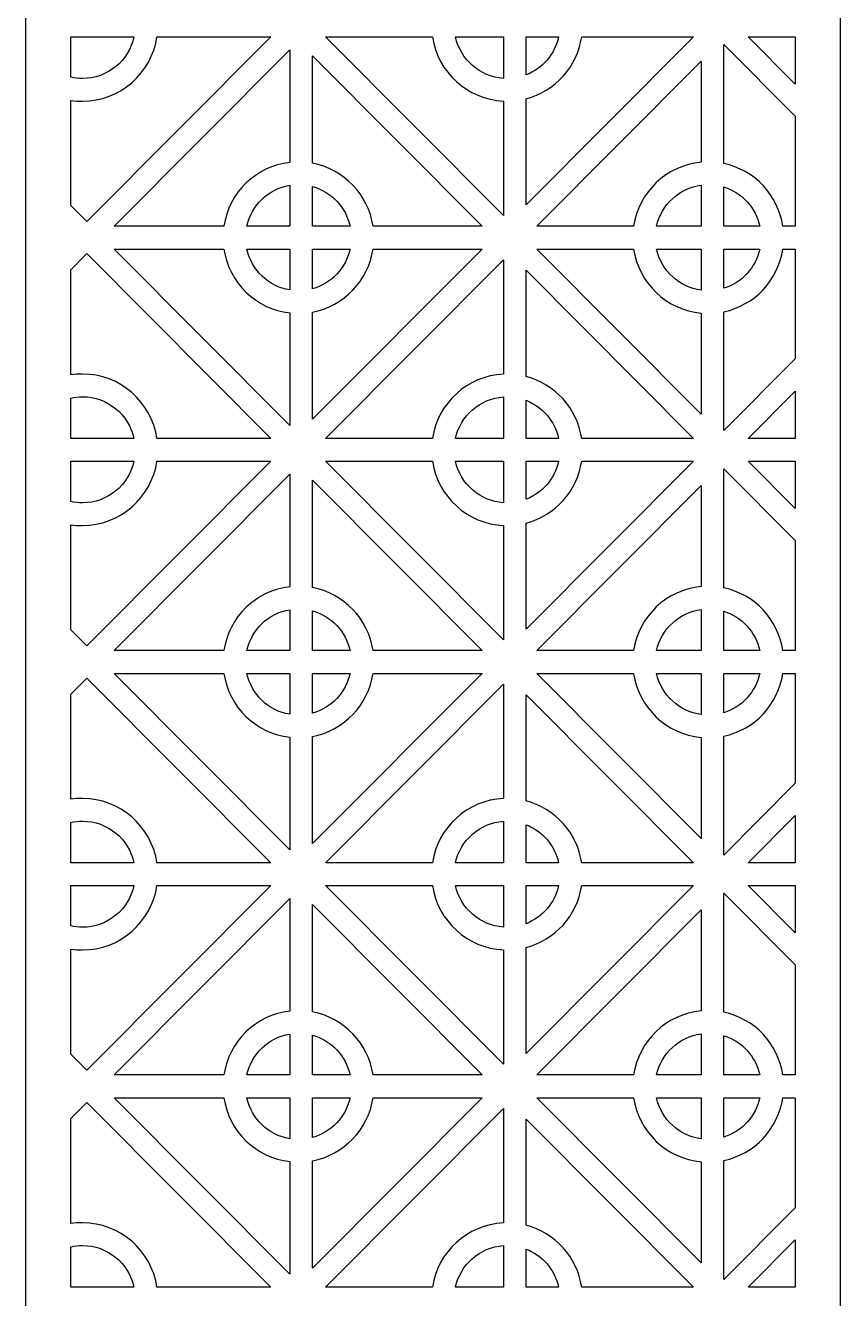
# Model space of a CAD drawing. Header units: centimetres. Extents: x -13.6 to -10.7, y -9 to 9.
# Drawn here: x -13.625 to -10.688, y -4.288 to 0.301 of the extents above; entities that cross this region are included whole.
import ezdxf

# ---------------------------------------------------------------- set-up
doc = ezdxf.new("R2010")
doc.units = ezdxf.units.CM
doc.header["$MEASUREMENT"] = 0
doc.layers.add('layer 1', color=7, linetype='Continuous')

msp = doc.modelspace()

# ---------------------------------------------------------------- linework, layer by layer
at = {"layer": 'layer 1', "color": 250}
for points, knots in [([(-13.62502, -9.00021), (-13.62502, -9.00021), (-13.62502, 9.00077), (-13.62502, 9.00077), (-13.62502, 9.00077), (-13.62502, 9.00077), (-10.6883, 9.00077), (-10.6883, 9.00077), (-10.6883, 9.00077), (-10.6883, 9.00077), (-10.6883, -9.00021), (-10.6883, -9.00021), (-10.6883, -9.00021), (-10.6883, -9.00021), (-13.62502, -9.00021), (-13.62502, -9.00021)], [0, 0, 0, 0, 0.2, 0.2, 0.2, 0.2, 0.4, 0.4, 0.4, 0.4, 0.6, 0.6, 0.6, 0.6, 1, 1, 1, 1]), ([(-13.23407, 0.26024), (-13.23407, 0.26024), (-13.46187, 0.26024), (-13.46187, 0.26024), (-13.46187, 0.26024), (-13.46187, 0.26024), (-13.46187, 0.11464), (-13.46187, 0.11464), (-13.46187, 0.11464), (-13.4484, 0.11161), (-13.4344, 0.11), (-13.42002, 0.11), (-13.42002, 0.11), (-13.32892, 0.11), (-13.25275, 0.17433), (-13.23407, 0.26024)], [0, 0, 0, 0, 0.2, 0.2, 0.2, 0.2, 0.4, 0.4, 0.4, 0.4, 0.6, 0.6, 0.6, 0.6, 1, 1, 1, 1]), ([(-13.46187, -0.34763), (-13.46187, -0.34763), (-13.40425, -0.40551), (-13.40425, -0.40551), (-13.40425, -0.40551), (-13.40425, -0.40551), (-12.74153, 0.26024), (-12.74153, 0.26024), (-12.74153, 0.26024), (-12.74153, 0.26024), (-13.15115, 0.26024), (-13.15115, 0.26024), (-13.15115, 0.26024), (-13.17083, 0.12883), (-13.28373, 0.02805), (-13.42002, 0.02805), (-13.42002, 0.02805), (-13.43425, 0.02805), (-13.44823, 0.02915), (-13.46187, 0.03127), (-13.46187, 0.03127), (-13.46187, 0.03127), (-13.46187, -0.34763), (-13.46187, -0.34763)], [0, 0, 0, 0, 0.1428571, 0.1428571, 0.1428571, 0.1428571, 0.2857143, 0.2857143, 0.2857143, 0.2857143, 0.4285714, 0.4285714, 0.4285714, 0.4285714, 0.5714286, 0.5714286, 0.5714286, 0.5714286, 0.7142857, 0.7142857, 0.7142857, 0.7142857, 1, 1, 1, 1]), ([(-12.1587, 0.26024), (-12.1587, 0.26024), (-12.54397, 0.26024), (-12.54397, 0.26024), (-12.54397, 0.26024), (-12.54397, 0.26024), (-11.90299, -0.38368), (-11.90299, -0.38368), (-11.90299, -0.38368), (-11.90299, -0.38368), (-11.90299, 0.02837), (-11.90299, 0.02837), (-11.90299, 0.02837), (-12.03333, 0.03461), (-12.13966, 0.13308), (-12.1587, 0.26024)], [0, 0, 0, 0, 0.2, 0.2, 0.2, 0.2, 0.4, 0.4, 0.4, 0.4, 0.6, 0.6, 0.6, 0.6, 1, 1, 1, 1]), ([(-11.90299, 0.26024), (-11.90299, 0.26024), (-12.07578, 0.26024), (-12.07578, 0.26024), (-12.07578, 0.26024), (-12.05801, 0.1785), (-11.98819, 0.11631), (-11.90299, 0.11046), (-11.90299, 0.11046), (-11.90299, 0.11046), (-11.90299, 0.26024), (-11.90299, 0.26024)], [0, 0, 0, 0, 0.25, 0.25, 0.25, 0.25, 0.5, 0.5, 0.5, 0.5, 1, 1, 1, 1]), ([(-11.70389, 0.26024), (-11.70389, 0.26024), (-11.82141, 0.26024), (-11.82141, 0.26024), (-11.82141, 0.26024), (-11.82141, 0.26024), (-11.82141, 0.12274), (-11.82141, 0.12274), (-11.82141, 0.12274), (-11.76244, 0.14558), (-11.71762, 0.19708), (-11.70389, 0.26024)], [0, 0, 0, 0, 0.25, 0.25, 0.25, 0.25, 0.5, 0.5, 0.5, 0.5, 1, 1, 1, 1]), ([(-11.21853, 0.26024), (-11.21853, 0.26024), (-11.62096, 0.26024), (-11.62096, 0.26024), (-11.62096, 0.26024), (-11.63723, 0.15161), (-11.7172, 0.06392), (-11.82141, 0.03678), (-11.82141, 0.03678), (-11.82141, 0.03678), (-11.82141, -0.3454), (-11.82141, -0.3454), (-11.82141, -0.3454), (-11.82141, -0.3454), (-11.21853, 0.26024), (-11.21853, 0.26024)], [0, 0, 0, 0, 0.2, 0.2, 0.2, 0.2, 0.4, 0.4, 0.4, 0.4, 0.6, 0.6, 0.6, 0.6, 1, 1, 1, 1]), ([(-10.85145, -0.02596), (-10.85145, -0.02596), (-11.10878, 0.23254), (-11.10878, 0.23254), (-11.10878, 0.23254), (-11.10878, 0.23254), (-11.10878, -0.19643), (-11.10878, -0.19643), (-11.10878, -0.19643), (-10.99865, -0.2197), (-10.91304, -0.30994), (-10.89614, -0.42275), (-10.89614, -0.42275), (-10.89614, -0.42275), (-10.85145, -0.42275), (-10.85145, -0.42275), (-10.85145, -0.42275), (-10.85145, -0.42275), (-10.85145, -0.02596), (-10.85145, -0.02596)], [0, 0, 0, 0, 0.1666667, 0.1666667, 0.1666667, 0.1666667, 0.3333333, 0.3333333, 0.3333333, 0.3333333, 0.5, 0.5, 0.5, 0.5, 0.6666667, 0.6666667, 0.6666667, 0.6666667, 1, 1, 1, 1]), ([(-10.85145, 0.26024), (-10.85145, 0.26024), (-11.02098, 0.26024), (-11.02098, 0.26024), (-11.02098, 0.26024), (-11.02098, 0.26024), (-10.85145, 0.08993), (-10.85145, 0.08993), (-10.85145, 0.08993), (-10.85145, 0.08993), (-10.85145, 0.26024), (-10.85145, 0.26024)], [0, 0, 0, 0, 0.25, 0.25, 0.25, 0.25, 0.5, 0.5, 0.5, 0.5, 1, 1, 1, 1]), ([(-13.30605, -0.42275), (-13.30605, -0.42275), (-12.91038, -0.42275), (-12.91038, -0.42275), (-12.91038, -0.42275), (-12.89221, -0.3015), (-12.79467, -0.20634), (-12.67263, -0.19236), (-12.67263, -0.19236), (-12.67263, -0.19236), (-12.67263, 0.21356), (-12.67263, 0.21356), (-12.67263, 0.21356), (-12.67263, 0.21356), (-13.30605, -0.42275), (-13.30605, -0.42275)], [0, 0, 0, 0, 0.2, 0.2, 0.2, 0.2, 0.4, 0.4, 0.4, 0.4, 0.6, 0.6, 0.6, 0.6, 1, 1, 1, 1]), ([(-12.37263, -0.42275), (-12.37263, -0.42275), (-11.97946, -0.42275), (-11.97946, -0.42275), (-11.97946, -0.42275), (-11.97946, -0.42275), (-12.59105, 0.19163), (-12.59105, 0.19163), (-12.59105, 0.19163), (-12.59105, 0.19163), (-12.59105, -0.19528), (-12.59105, -0.19528), (-12.59105, -0.19528), (-12.47815, -0.21658), (-12.38983, -0.30797), (-12.37263, -0.42275)], [0, 0, 0, 0, 0.2, 0.2, 0.2, 0.2, 0.4, 0.4, 0.4, 0.4, 0.6, 0.6, 0.6, 0.6, 1, 1, 1, 1]), ([(-11.78305, -0.42275), (-11.78305, -0.42275), (-11.43388, -0.42275), (-11.43388, -0.42275), (-11.43388, -0.42275), (-11.41543, -0.29959), (-11.31509, -0.20335), (-11.19036, -0.19176), (-11.19036, -0.19176), (-11.19036, -0.19176), (-11.19036, 0.17265), (-11.19036, 0.17265), (-11.19036, 0.17265), (-11.19036, 0.17265), (-11.78305, -0.42275), (-11.78305, -0.42275)], [0, 0, 0, 0, 0.2, 0.2, 0.2, 0.2, 0.4, 0.4, 0.4, 0.4, 0.6, 0.6, 0.6, 0.6, 1, 1, 1, 1]), ([(-12.82745, -0.42275), (-12.82745, -0.42275), (-12.67263, -0.42275), (-12.67263, -0.42275), (-12.67263, -0.42275), (-12.67263, -0.42275), (-12.67263, -0.27508), (-12.67263, -0.27508), (-12.67263, -0.27508), (-12.74955, -0.28779), (-12.81094, -0.34685), (-12.82745, -0.42275)], [0, 0, 0, 0, 0.25, 0.25, 0.25, 0.25, 0.5, 0.5, 0.5, 0.5, 1, 1, 1, 1]), ([(-11.35095, -0.42275), (-11.35095, -0.42275), (-11.19036, -0.42275), (-11.19036, -0.42275), (-11.19036, -0.42275), (-11.19036, -0.42275), (-11.19036, -0.27421), (-11.19036, -0.27421), (-11.19036, -0.27421), (-11.26997, -0.28486), (-11.33404, -0.34496), (-11.35095, -0.42275)], [0, 0, 0, 0, 0.25, 0.25, 0.25, 0.25, 0.5, 0.5, 0.5, 0.5, 1, 1, 1, 1]), ([(-12.59105, -0.42275), (-12.59105, -0.42275), (-12.45556, -0.42275), (-12.45556, -0.42275), (-12.45556, -0.42275), (-12.47066, -0.35332), (-12.52331, -0.29799), (-12.59105, -0.27932), (-12.59105, -0.27932), (-12.59105, -0.27932), (-12.59105, -0.42275), (-12.59105, -0.42275)], [0, 0, 0, 0, 0.25, 0.25, 0.25, 0.25, 0.5, 0.5, 0.5, 0.5, 1, 1, 1, 1]), ([(-11.10878, -0.281), (-11.10878, -0.281), (-11.10878, -0.42275), (-11.10878, -0.42275), (-11.10878, -0.42275), (-11.10878, -0.42275), (-10.97906, -0.42275), (-10.97906, -0.42275), (-10.97906, -0.42275), (-10.99373, -0.35531), (-11.04383, -0.30116), (-11.10878, -0.281)], [0, 0, 0, 0, 0.25, 0.25, 0.25, 0.25, 0.5, 0.5, 0.5, 0.5, 1, 1, 1, 1]), ([(-12.91038, -0.5047), (-12.91038, -0.5047), (-13.30551, -0.5047), (-13.30551, -0.5047), (-13.30551, -0.5047), (-13.30551, -0.5047), (-12.67263, -1.14048), (-12.67263, -1.14048), (-12.67263, -1.14048), (-12.67263, -1.14048), (-12.67263, -0.7351), (-12.67263, -0.7351), (-12.67263, -0.7351), (-12.79467, -0.72112), (-12.89221, -0.62596), (-12.91038, -0.5047)], [0, 0, 0, 0, 0.2, 0.2, 0.2, 0.2, 0.4, 0.4, 0.4, 0.4, 0.6, 0.6, 0.6, 0.6, 1, 1, 1, 1]), ([(-12.67263, -0.5047), (-12.67263, -0.5047), (-12.82745, -0.5047), (-12.82745, -0.5047), (-12.82745, -0.5047), (-12.81094, -0.58061), (-12.74955, -0.63966), (-12.67263, -0.65238), (-12.67263, -0.65238), (-12.67263, -0.65238), (-12.67263, -0.5047), (-12.67263, -0.5047)], [0, 0, 0, 0, 0.25, 0.25, 0.25, 0.25, 0.5, 0.5, 0.5, 0.5, 1, 1, 1, 1]), ([(-12.45556, -0.5047), (-12.45556, -0.5047), (-12.59105, -0.5047), (-12.59105, -0.5047), (-12.59105, -0.5047), (-12.59105, -0.5047), (-12.59105, -0.64814), (-12.59105, -0.64814), (-12.59105, -0.64814), (-12.52331, -0.62946), (-12.47066, -0.57413), (-12.45556, -0.5047)], [0, 0, 0, 0, 0.25, 0.25, 0.25, 0.25, 0.5, 0.5, 0.5, 0.5, 1, 1, 1, 1]), ([(-11.97999, -0.5047), (-11.97999, -0.5047), (-12.37263, -0.5047), (-12.37263, -0.5047), (-12.37263, -0.5047), (-12.38983, -0.61948), (-12.47815, -0.71088), (-12.59105, -0.73217), (-12.59105, -0.73217), (-12.59105, -0.73217), (-12.59105, -1.11855), (-12.59105, -1.11855), (-12.59105, -1.11855), (-12.59105, -1.11855), (-11.97999, -0.5047), (-11.97999, -0.5047)], [0, 0, 0, 0, 0.2, 0.2, 0.2, 0.2, 0.4, 0.4, 0.4, 0.4, 0.6, 0.6, 0.6, 0.6, 1, 1, 1, 1]), ([(-11.43388, -0.5047), (-11.43388, -0.5047), (-11.78252, -0.5047), (-11.78252, -0.5047), (-11.78252, -0.5047), (-11.78252, -0.5047), (-11.19036, -1.09957), (-11.19036, -1.09957), (-11.19036, -1.09957), (-11.19036, -1.09957), (-11.19036, -0.7357), (-11.19036, -0.7357), (-11.19036, -0.7357), (-11.31509, -0.7241), (-11.41543, -0.62787), (-11.43388, -0.5047)], [0, 0, 0, 0, 0.2, 0.2, 0.2, 0.2, 0.4, 0.4, 0.4, 0.4, 0.6, 0.6, 0.6, 0.6, 1, 1, 1, 1]), ([(-11.19036, -0.5047), (-11.19036, -0.5047), (-11.35095, -0.5047), (-11.35095, -0.5047), (-11.35095, -0.5047), (-11.33404, -0.5825), (-11.26997, -0.6426), (-11.19036, -0.65325), (-11.19036, -0.65325), (-11.19036, -0.65325), (-11.19036, -0.5047), (-11.19036, -0.5047)], [0, 0, 0, 0, 0.25, 0.25, 0.25, 0.25, 0.5, 0.5, 0.5, 0.5, 1, 1, 1, 1]), ([(-10.97906, -0.5047), (-10.97906, -0.5047), (-11.10878, -0.5047), (-11.10878, -0.5047), (-11.10878, -0.5047), (-11.10878, -0.5047), (-11.10878, -0.64645), (-11.10878, -0.64645), (-11.10878, -0.64645), (-11.04383, -0.6263), (-10.99373, -0.57215), (-10.97906, -0.5047)], [0, 0, 0, 0, 0.25, 0.25, 0.25, 0.25, 0.5, 0.5, 0.5, 0.5, 1, 1, 1, 1]), ([(-10.85145, -0.5047), (-10.85145, -0.5047), (-10.89614, -0.5047), (-10.89614, -0.5047), (-10.89614, -0.5047), (-10.91304, -0.61752), (-10.99865, -0.70775), (-11.10878, -0.73103), (-11.10878, -0.73103), (-11.10878, -0.73103), (-11.10878, -1.15946), (-11.10878, -1.15946), (-11.10878, -1.15946), (-11.10878, -1.15946), (-10.85145, -0.90096), (-10.85145, -0.90096), (-10.85145, -0.90096), (-10.85145, -0.90096), (-10.85145, -0.5047), (-10.85145, -0.5047)], [0, 0, 0, 0, 0.1666667, 0.1666667, 0.1666667, 0.1666667, 0.3333333, 0.3333333, 0.3333333, 0.3333333, 0.5, 0.5, 0.5, 0.5, 0.6666667, 0.6666667, 0.6666667, 0.6666667, 1, 1, 1, 1]), ([(-13.15115, -1.18769), (-13.15115, -1.18769), (-12.74099, -1.18769), (-12.74099, -1.18769), (-12.74099, -1.18769), (-12.74099, -1.18769), (-13.40425, -0.5214), (-13.40425, -0.5214), (-13.40425, -0.5214), (-13.40425, -0.5214), (-13.46187, -0.57929), (-13.46187, -0.57929), (-13.46187, -0.57929), (-13.46187, -0.57929), (-13.46187, -0.95873), (-13.46187, -0.95873), (-13.46187, -0.95873), (-13.44823, -0.95661), (-13.43425, -0.9555), (-13.42002, -0.9555), (-13.42002, -0.9555), (-13.28373, -0.9555), (-13.17084, -1.05629), (-13.15115, -1.18769)], [0, 0, 0, 0, 0.1428571, 0.1428571, 0.1428571, 0.1428571, 0.2857143, 0.2857143, 0.2857143, 0.2857143, 0.4285714, 0.4285714, 0.4285714, 0.4285714, 0.5714286, 0.5714286, 0.5714286, 0.5714286, 0.7142857, 0.7142857, 0.7142857, 0.7142857, 1, 1, 1, 1]), ([(-12.54451, -1.18769), (-12.54451, -1.18769), (-12.1587, -1.18769), (-12.1587, -1.18769), (-12.1587, -1.18769), (-12.13965, -1.06054), (-12.03333, -0.96207), (-11.90299, -0.95583), (-11.90299, -0.95583), (-11.90299, -0.95583), (-11.90299, -0.54324), (-11.90299, -0.54324), (-11.90299, -0.54324), (-11.90299, -0.54324), (-12.54451, -1.18769), (-12.54451, -1.18769)], [0, 0, 0, 0, 0.2, 0.2, 0.2, 0.2, 0.4, 0.4, 0.4, 0.4, 0.6, 0.6, 0.6, 0.6, 1, 1, 1, 1]), ([(-11.62096, -1.18769), (-11.62096, -1.18769), (-11.218, -1.18769), (-11.218, -1.18769), (-11.218, -1.18769), (-11.218, -1.18769), (-11.82141, -0.58152), (-11.82141, -0.58152), (-11.82141, -0.58152), (-11.82141, -0.58152), (-11.82141, -0.96424), (-11.82141, -0.96424), (-11.82141, -0.96424), (-11.7172, -0.99138), (-11.63724, -1.07907), (-11.62096, -1.18769)], [0, 0, 0, 0, 0.2, 0.2, 0.2, 0.2, 0.4, 0.4, 0.4, 0.4, 0.6, 0.6, 0.6, 0.6, 1, 1, 1, 1]), ([(-13.46187, -1.18769), (-13.46187, -1.18769), (-13.23407, -1.18769), (-13.23407, -1.18769), (-13.23407, -1.18769), (-13.25275, -1.10179), (-13.32892, -1.03745), (-13.42002, -1.03745), (-13.42002, -1.03745), (-13.4344, -1.03745), (-13.4484, -1.03907), (-13.46187, -1.0421), (-13.46187, -1.0421), (-13.46187, -1.0421), (-13.46187, -1.18769), (-13.46187, -1.18769)], [0, 0, 0, 0, 0.2, 0.2, 0.2, 0.2, 0.4, 0.4, 0.4, 0.4, 0.6, 0.6, 0.6, 0.6, 1, 1, 1, 1]), ([(-12.07578, -1.18769), (-12.07578, -1.18769), (-11.90299, -1.18769), (-11.90299, -1.18769), (-11.90299, -1.18769), (-11.90299, -1.18769), (-11.90299, -1.03792), (-11.90299, -1.03792), (-11.90299, -1.03792), (-11.98819, -1.04376), (-12.05801, -1.10596), (-12.07578, -1.18769)], [0, 0, 0, 0, 0.25, 0.25, 0.25, 0.25, 0.5, 0.5, 0.5, 0.5, 1, 1, 1, 1]), ([(-11.82141, -1.18769), (-11.82141, -1.18769), (-11.70389, -1.18769), (-11.70389, -1.18769), (-11.70389, -1.18769), (-11.71762, -1.12453), (-11.76244, -1.07304), (-11.82141, -1.0502), (-11.82141, -1.0502), (-11.82141, -1.0502), (-11.82141, -1.18769), (-11.82141, -1.18769)], [0, 0, 0, 0, 0.25, 0.25, 0.25, 0.25, 0.5, 0.5, 0.5, 0.5, 1, 1, 1, 1]), ([(-10.85145, -1.01685), (-10.85145, -1.01685), (-11.02152, -1.18769), (-11.02152, -1.18769), (-11.02152, -1.18769), (-11.02152, -1.18769), (-10.85145, -1.18769), (-10.85145, -1.18769), (-10.85145, -1.18769), (-10.85145, -1.18769), (-10.85145, -1.01685), (-10.85145, -1.01685)], [0, 0, 0, 0, 0.25, 0.25, 0.25, 0.25, 0.5, 0.5, 0.5, 0.5, 1, 1, 1, 1]), ([(-13.23407, -1.26964), (-13.23407, -1.26964), (-13.46187, -1.26964), (-13.46187, -1.26964), (-13.46187, -1.26964), (-13.46187, -1.26964), (-13.46187, -1.41523), (-13.46187, -1.41523), (-13.46187, -1.41523), (-13.4484, -1.41827), (-13.4344, -1.41988), (-13.42002, -1.41988), (-13.42002, -1.41988), (-13.32892, -1.41988), (-13.25275, -1.35554), (-13.23407, -1.26964)], [0, 0, 0, 0, 0.2, 0.2, 0.2, 0.2, 0.4, 0.4, 0.4, 0.4, 0.6, 0.6, 0.6, 0.6, 1, 1, 1, 1]), ([(-13.46187, -1.87758), (-13.46187, -1.87758), (-13.40425, -1.93546), (-13.40425, -1.93546), (-13.40425, -1.93546), (-13.40425, -1.93546), (-12.74145, -1.26964), (-12.74145, -1.26964), (-12.74145, -1.26964), (-12.74145, -1.26964), (-13.15115, -1.26964), (-13.15115, -1.26964), (-13.15115, -1.26964), (-13.17083, -1.40105), (-13.28373, -1.50183), (-13.42002, -1.50183), (-13.42002, -1.50183), (-13.43425, -1.50183), (-13.44823, -1.50072), (-13.46187, -1.49861), (-13.46187, -1.49861), (-13.46187, -1.49861), (-13.46187, -1.87758), (-13.46187, -1.87758)], [0, 0, 0, 0, 0.1428571, 0.1428571, 0.1428571, 0.1428571, 0.2857143, 0.2857143, 0.2857143, 0.2857143, 0.4285714, 0.4285714, 0.4285714, 0.4285714, 0.5714286, 0.5714286, 0.5714286, 0.5714286, 0.7142857, 0.7142857, 0.7142857, 0.7142857, 1, 1, 1, 1]), ([(-12.1587, -1.26964), (-12.1587, -1.26964), (-12.54405, -1.26964), (-12.54405, -1.26964), (-12.54405, -1.26964), (-12.54405, -1.26964), (-11.90299, -1.91363), (-11.90299, -1.91363), (-11.90299, -1.91363), (-11.90299, -1.91363), (-11.90299, -1.5015), (-11.90299, -1.5015), (-11.90299, -1.5015), (-12.03333, -1.49526), (-12.13966, -1.39679), (-12.1587, -1.26964)], [0, 0, 0, 0, 0.2, 0.2, 0.2, 0.2, 0.4, 0.4, 0.4, 0.4, 0.6, 0.6, 0.6, 0.6, 1, 1, 1, 1]), ([(-11.90299, -1.26964), (-11.90299, -1.26964), (-12.07578, -1.26964), (-12.07578, -1.26964), (-12.07578, -1.26964), (-12.05801, -1.35137), (-11.98819, -1.41357), (-11.90299, -1.41941), (-11.90299, -1.41941), (-11.90299, -1.41941), (-11.90299, -1.26964), (-11.90299, -1.26964)], [0, 0, 0, 0, 0.25, 0.25, 0.25, 0.25, 0.5, 0.5, 0.5, 0.5, 1, 1, 1, 1]), ([(-11.70389, -1.26964), (-11.70389, -1.26964), (-11.82141, -1.26964), (-11.82141, -1.26964), (-11.82141, -1.26964), (-11.82141, -1.26964), (-11.82141, -1.40713), (-11.82141, -1.40713), (-11.82141, -1.40713), (-11.76244, -1.38429), (-11.71762, -1.3328), (-11.70389, -1.26964)], [0, 0, 0, 0, 0.25, 0.25, 0.25, 0.25, 0.5, 0.5, 0.5, 0.5, 1, 1, 1, 1]), ([(-11.21846, -1.26964), (-11.21846, -1.26964), (-11.62096, -1.26964), (-11.62096, -1.26964), (-11.62096, -1.26964), (-11.63723, -1.37826), (-11.7172, -1.46595), (-11.82141, -1.4931), (-11.82141, -1.4931), (-11.82141, -1.4931), (-11.82141, -1.87534), (-11.82141, -1.87534), (-11.82141, -1.87534), (-11.82141, -1.87534), (-11.21846, -1.26964), (-11.21846, -1.26964)], [0, 0, 0, 0, 0.2, 0.2, 0.2, 0.2, 0.4, 0.4, 0.4, 0.4, 0.6, 0.6, 0.6, 0.6, 1, 1, 1, 1]), ([(-10.85145, -1.26964), (-10.85145, -1.26964), (-11.02106, -1.26964), (-11.02106, -1.26964), (-11.02106, -1.26964), (-11.02106, -1.26964), (-10.85145, -1.44002), (-10.85145, -1.44002), (-10.85145, -1.44002), (-10.85145, -1.44002), (-10.85145, -1.26964), (-10.85145, -1.26964)], [0, 0, 0, 0, 0.25, 0.25, 0.25, 0.25, 0.5, 0.5, 0.5, 0.5, 1, 1, 1, 1]), ([(-13.30597, -1.95263), (-13.30597, -1.95263), (-12.91038, -1.95263), (-12.91038, -1.95263), (-12.91038, -1.95263), (-12.89221, -1.83137), (-12.79467, -1.73621), (-12.67263, -1.72223), (-12.67263, -1.72223), (-12.67263, -1.72223), (-12.67263, -1.31639), (-12.67263, -1.31639), (-12.67263, -1.31639), (-12.67263, -1.31639), (-13.30597, -1.95263), (-13.30597, -1.95263)], [0, 0, 0, 0, 0.2, 0.2, 0.2, 0.2, 0.4, 0.4, 0.4, 0.4, 0.6, 0.6, 0.6, 0.6, 1, 1, 1, 1]), ([(-10.85145, -1.55591), (-10.85145, -1.55591), (-11.10878, -1.29741), (-11.10878, -1.29741), (-11.10878, -1.29741), (-11.10878, -1.29741), (-11.10878, -1.72631), (-11.10878, -1.72631), (-11.10878, -1.72631), (-10.99865, -1.74958), (-10.91304, -1.83981), (-10.89614, -1.95263), (-10.89614, -1.95263), (-10.89614, -1.95263), (-10.85145, -1.95263), (-10.85145, -1.95263), (-10.85145, -1.95263), (-10.85145, -1.95263), (-10.85145, -1.55591), (-10.85145, -1.55591)], [0, 0, 0, 0, 0.1666667, 0.1666667, 0.1666667, 0.1666667, 0.3333333, 0.3333333, 0.3333333, 0.3333333, 0.5, 0.5, 0.5, 0.5, 0.6666667, 0.6666667, 0.6666667, 0.6666667, 1, 1, 1, 1]), ([(-12.37263, -1.95263), (-12.37263, -1.95263), (-11.97953, -1.95263), (-11.97953, -1.95263), (-11.97953, -1.95263), (-11.97953, -1.95263), (-12.59105, -1.33832), (-12.59105, -1.33832), (-12.59105, -1.33832), (-12.59105, -1.33832), (-12.59105, -1.72516), (-12.59105, -1.72516), (-12.59105, -1.72516), (-12.47815, -1.74645), (-12.38983, -1.83785), (-12.37263, -1.95263)], [0, 0, 0, 0, 0.2, 0.2, 0.2, 0.2, 0.4, 0.4, 0.4, 0.4, 0.6, 0.6, 0.6, 0.6, 1, 1, 1, 1]), ([(-11.78298, -1.95263), (-11.78298, -1.95263), (-11.43388, -1.95263), (-11.43388, -1.95263), (-11.43388, -1.95263), (-11.41543, -1.82947), (-11.31509, -1.73323), (-11.19036, -1.72163), (-11.19036, -1.72163), (-11.19036, -1.72163), (-11.19036, -1.3573), (-11.19036, -1.3573), (-11.19036, -1.3573), (-11.19036, -1.3573), (-11.78298, -1.95263), (-11.78298, -1.95263)], [0, 0, 0, 0, 0.2, 0.2, 0.2, 0.2, 0.4, 0.4, 0.4, 0.4, 0.6, 0.6, 0.6, 0.6, 1, 1, 1, 1]), ([(-12.82745, -1.95263), (-12.82745, -1.95263), (-12.67263, -1.95263), (-12.67263, -1.95263), (-12.67263, -1.95263), (-12.67263, -1.95263), (-12.67263, -1.80495), (-12.67263, -1.80495), (-12.67263, -1.80495), (-12.74955, -1.81767), (-12.81094, -1.87672), (-12.82745, -1.95263)], [0, 0, 0, 0, 0.25, 0.25, 0.25, 0.25, 0.5, 0.5, 0.5, 0.5, 1, 1, 1, 1]), ([(-12.59105, -1.95263), (-12.59105, -1.95263), (-12.45556, -1.95263), (-12.45556, -1.95263), (-12.45556, -1.95263), (-12.47066, -1.8832), (-12.52331, -1.82787), (-12.59105, -1.8092), (-12.59105, -1.8092), (-12.59105, -1.8092), (-12.59105, -1.95263), (-12.59105, -1.95263)], [0, 0, 0, 0, 0.25, 0.25, 0.25, 0.25, 0.5, 0.5, 0.5, 0.5, 1, 1, 1, 1]), ([(-11.35095, -1.95263), (-11.35095, -1.95263), (-11.19036, -1.95263), (-11.19036, -1.95263), (-11.19036, -1.95263), (-11.19036, -1.95263), (-11.19036, -1.80408), (-11.19036, -1.80408), (-11.19036, -1.80408), (-11.26997, -1.81473), (-11.33404, -1.87483), (-11.35095, -1.95263)], [0, 0, 0, 0, 0.25, 0.25, 0.25, 0.25, 0.5, 0.5, 0.5, 0.5, 1, 1, 1, 1]), ([(-11.10878, -1.81088), (-11.10878, -1.81088), (-11.10878, -1.95263), (-11.10878, -1.95263), (-11.10878, -1.95263), (-11.10878, -1.95263), (-10.97906, -1.95263), (-10.97906, -1.95263), (-10.97906, -1.95263), (-10.99373, -1.88518), (-11.04383, -1.83103), (-11.10878, -1.81088)], [0, 0, 0, 0, 0.25, 0.25, 0.25, 0.25, 0.5, 0.5, 0.5, 0.5, 1, 1, 1, 1]), ([(-13.15115, -2.71756), (-13.15115, -2.71756), (-12.74107, -2.71756), (-12.74107, -2.71756), (-12.74107, -2.71756), (-12.74107, -2.71756), (-13.40425, -2.05135), (-13.40425, -2.05135), (-13.40425, -2.05135), (-13.40425, -2.05135), (-13.46187, -2.10924), (-13.46187, -2.10924), (-13.46187, -2.10924), (-13.46187, -2.10924), (-13.46187, -2.4886), (-13.46187, -2.4886), (-13.46187, -2.4886), (-13.44823, -2.48648), (-13.43425, -2.48538), (-13.42002, -2.48538), (-13.42002, -2.48538), (-13.28373, -2.48538), (-13.17084, -2.58616), (-13.15115, -2.71756)], [0, 0, 0, 0, 0.1428571, 0.1428571, 0.1428571, 0.1428571, 0.2857143, 0.2857143, 0.2857143, 0.2857143, 0.4285714, 0.4285714, 0.4285714, 0.4285714, 0.5714286, 0.5714286, 0.5714286, 0.5714286, 0.7142857, 0.7142857, 0.7142857, 0.7142857, 1, 1, 1, 1]), ([(-12.91038, -2.03458), (-12.91038, -2.03458), (-13.30558, -2.03458), (-13.30558, -2.03458), (-13.30558, -2.03458), (-13.30558, -2.03458), (-12.67263, -2.67042), (-12.67263, -2.67042), (-12.67263, -2.67042), (-12.67263, -2.67042), (-12.67263, -2.26497), (-12.67263, -2.26497), (-12.67263, -2.26497), (-12.79467, -2.25099), (-12.89221, -2.15583), (-12.91038, -2.03458)], [0, 0, 0, 0, 0.2, 0.2, 0.2, 0.2, 0.4, 0.4, 0.4, 0.4, 0.6, 0.6, 0.6, 0.6, 1, 1, 1, 1]), ([(-12.67263, -2.03458), (-12.67263, -2.03458), (-12.82745, -2.03458), (-12.82745, -2.03458), (-12.82745, -2.03458), (-12.81094, -2.11048), (-12.74955, -2.16954), (-12.67263, -2.18226), (-12.67263, -2.18226), (-12.67263, -2.18226), (-12.67263, -2.03458), (-12.67263, -2.03458)], [0, 0, 0, 0, 0.25, 0.25, 0.25, 0.25, 0.5, 0.5, 0.5, 0.5, 1, 1, 1, 1]), ([(-12.45556, -2.03458), (-12.45556, -2.03458), (-12.59105, -2.03458), (-12.59105, -2.03458), (-12.59105, -2.03458), (-12.59105, -2.03458), (-12.59105, -2.17801), (-12.59105, -2.17801), (-12.59105, -2.17801), (-12.52331, -2.15934), (-12.47066, -2.10401), (-12.45556, -2.03458)], [0, 0, 0, 0, 0.25, 0.25, 0.25, 0.25, 0.5, 0.5, 0.5, 0.5, 1, 1, 1, 1]), ([(-11.97992, -2.03458), (-11.97992, -2.03458), (-12.37263, -2.03458), (-12.37263, -2.03458), (-12.37263, -2.03458), (-12.38983, -2.14936), (-12.47815, -2.24076), (-12.59105, -2.26205), (-12.59105, -2.26205), (-12.59105, -2.26205), (-12.59105, -2.6485), (-12.59105, -2.6485), (-12.59105, -2.6485), (-12.59105, -2.6485), (-11.97992, -2.03458), (-11.97992, -2.03458)], [0, 0, 0, 0, 0.2, 0.2, 0.2, 0.2, 0.4, 0.4, 0.4, 0.4, 0.6, 0.6, 0.6, 0.6, 1, 1, 1, 1]), ([(-11.43388, -2.03458), (-11.43388, -2.03458), (-11.78259, -2.03458), (-11.78259, -2.03458), (-11.78259, -2.03458), (-11.78259, -2.03458), (-11.19036, -2.62952), (-11.19036, -2.62952), (-11.19036, -2.62952), (-11.19036, -2.62952), (-11.19036, -2.26557), (-11.19036, -2.26557), (-11.19036, -2.26557), (-11.31509, -2.25398), (-11.41543, -2.15774), (-11.43388, -2.03458)], [0, 0, 0, 0, 0.2, 0.2, 0.2, 0.2, 0.4, 0.4, 0.4, 0.4, 0.6, 0.6, 0.6, 0.6, 1, 1, 1, 1]), ([(-11.19036, -2.03458), (-11.19036, -2.03458), (-11.35095, -2.03458), (-11.35095, -2.03458), (-11.35095, -2.03458), (-11.33404, -2.11237), (-11.26997, -2.17247), (-11.19036, -2.18312), (-11.19036, -2.18312), (-11.19036, -2.18312), (-11.19036, -2.03458), (-11.19036, -2.03458)], [0, 0, 0, 0, 0.25, 0.25, 0.25, 0.25, 0.5, 0.5, 0.5, 0.5, 1, 1, 1, 1]), ([(-10.97906, -2.03458), (-10.97906, -2.03458), (-11.10878, -2.03458), (-11.10878, -2.03458), (-11.10878, -2.03458), (-11.10878, -2.03458), (-11.10878, -2.17633), (-11.10878, -2.17633), (-11.10878, -2.17633), (-11.04383, -2.15617), (-10.99373, -2.10202), (-10.97906, -2.03458)], [0, 0, 0, 0, 0.25, 0.25, 0.25, 0.25, 0.5, 0.5, 0.5, 0.5, 1, 1, 1, 1]), ([(-10.85145, -2.03458), (-10.85145, -2.03458), (-10.89614, -2.03458), (-10.89614, -2.03458), (-10.89614, -2.03458), (-10.91304, -2.1474), (-10.99865, -2.23763), (-11.10878, -2.2609), (-11.10878, -2.2609), (-11.10878, -2.2609), (-11.10878, -2.68941), (-11.10878, -2.68941), (-11.10878, -2.68941), (-11.10878, -2.68941), (-10.85145, -2.43091), (-10.85145, -2.43091), (-10.85145, -2.43091), (-10.85145, -2.43091), (-10.85145, -2.03458), (-10.85145, -2.03458)], [0, 0, 0, 0, 0.1666667, 0.1666667, 0.1666667, 0.1666667, 0.3333333, 0.3333333, 0.3333333, 0.3333333, 0.5, 0.5, 0.5, 0.5, 0.6666667, 0.6666667, 0.6666667, 0.6666667, 1, 1, 1, 1]), ([(-12.54444, -2.71756), (-12.54444, -2.71756), (-12.1587, -2.71756), (-12.1587, -2.71756), (-12.1587, -2.71756), (-12.13965, -2.59041), (-12.03333, -2.49194), (-11.90299, -2.4857), (-11.90299, -2.4857), (-11.90299, -2.4857), (-11.90299, -2.07319), (-11.90299, -2.07319), (-11.90299, -2.07319), (-11.90299, -2.07319), (-12.54444, -2.71756), (-12.54444, -2.71756)], [0, 0, 0, 0, 0.2, 0.2, 0.2, 0.2, 0.4, 0.4, 0.4, 0.4, 0.6, 0.6, 0.6, 0.6, 1, 1, 1, 1]), ([(-11.62096, -2.71756), (-11.62096, -2.71756), (-11.21807, -2.71756), (-11.21807, -2.71756), (-11.21807, -2.71756), (-11.21807, -2.71756), (-11.82141, -2.11147), (-11.82141, -2.11147), (-11.82141, -2.11147), (-11.82141, -2.11147), (-11.82141, -2.49411), (-11.82141, -2.49411), (-11.82141, -2.49411), (-11.7172, -2.52126), (-11.63724, -2.60895), (-11.62096, -2.71756)], [0, 0, 0, 0, 0.2, 0.2, 0.2, 0.2, 0.4, 0.4, 0.4, 0.4, 0.6, 0.6, 0.6, 0.6, 1, 1, 1, 1]), ([(-13.46187, -2.71756), (-13.46187, -2.71756), (-13.23407, -2.71756), (-13.23407, -2.71756), (-13.23407, -2.71756), (-13.25275, -2.63166), (-13.32892, -2.56733), (-13.42002, -2.56733), (-13.42002, -2.56733), (-13.4344, -2.56733), (-13.4484, -2.56894), (-13.46187, -2.57198), (-13.46187, -2.57198), (-13.46187, -2.57198), (-13.46187, -2.71756), (-13.46187, -2.71756)], [0, 0, 0, 0, 0.2, 0.2, 0.2, 0.2, 0.4, 0.4, 0.4, 0.4, 0.6, 0.6, 0.6, 0.6, 1, 1, 1, 1]), ([(-12.07578, -2.71756), (-12.07578, -2.71756), (-11.90299, -2.71756), (-11.90299, -2.71756), (-11.90299, -2.71756), (-11.90299, -2.71756), (-11.90299, -2.56779), (-11.90299, -2.56779), (-11.90299, -2.56779), (-11.98819, -2.57364), (-12.05801, -2.63583), (-12.07578, -2.71756)], [0, 0, 0, 0, 0.25, 0.25, 0.25, 0.25, 0.5, 0.5, 0.5, 0.5, 1, 1, 1, 1]), ([(-10.85145, -2.5468), (-10.85145, -2.5468), (-11.02144, -2.71756), (-11.02144, -2.71756), (-11.02144, -2.71756), (-11.02144, -2.71756), (-10.85145, -2.71756), (-10.85145, -2.71756), (-10.85145, -2.71756), (-10.85145, -2.71756), (-10.85145, -2.5468), (-10.85145, -2.5468)], [0, 0, 0, 0, 0.25, 0.25, 0.25, 0.25, 0.5, 0.5, 0.5, 0.5, 1, 1, 1, 1]), ([(-11.82141, -2.71756), (-11.82141, -2.71756), (-11.70389, -2.71756), (-11.70389, -2.71756), (-11.70389, -2.71756), (-11.71762, -2.65441), (-11.76244, -2.60291), (-11.82141, -2.58007), (-11.82141, -2.58007), (-11.82141, -2.58007), (-11.82141, -2.71756), (-11.82141, -2.71756)], [0, 0, 0, 0, 0.25, 0.25, 0.25, 0.25, 0.5, 0.5, 0.5, 0.5, 1, 1, 1, 1]), ([(-13.23407, -2.79951), (-13.23407, -2.79951), (-13.46187, -2.79951), (-13.46187, -2.79951), (-13.46187, -2.79951), (-13.46187, -2.79951), (-13.46187, -2.9451), (-13.46187, -2.9451), (-13.46187, -2.9451), (-13.4484, -2.94814), (-13.4344, -2.94975), (-13.42002, -2.94975), (-13.42002, -2.94975), (-13.32892, -2.94975), (-13.25275, -2.88541), (-13.23407, -2.79951)], [0, 0, 0, 0, 0.2, 0.2, 0.2, 0.2, 0.4, 0.4, 0.4, 0.4, 0.6, 0.6, 0.6, 0.6, 1, 1, 1, 1]), ([(-13.46187, -3.40753), (-13.46187, -3.40753), (-13.40425, -3.46541), (-13.40425, -3.46541), (-13.40425, -3.46541), (-13.40425, -3.46541), (-12.74138, -2.79951), (-12.74138, -2.79951), (-12.74138, -2.79951), (-12.74138, -2.79951), (-13.15115, -2.79951), (-13.15115, -2.79951), (-13.15115, -2.79951), (-13.17083, -2.93092), (-13.28373, -3.0317), (-13.42002, -3.0317), (-13.42002, -3.0317), (-13.43425, -3.0317), (-13.44823, -3.0306), (-13.46187, -3.02848), (-13.46187, -3.02848), (-13.46187, -3.02848), (-13.46187, -3.40753), (-13.46187, -3.40753)], [0, 0, 0, 0, 0.1428571, 0.1428571, 0.1428571, 0.1428571, 0.2857143, 0.2857143, 0.2857143, 0.2857143, 0.4285714, 0.4285714, 0.4285714, 0.4285714, 0.5714286, 0.5714286, 0.5714286, 0.5714286, 0.7142857, 0.7142857, 0.7142857, 0.7142857, 1, 1, 1, 1]), ([(-12.1587, -2.79951), (-12.1587, -2.79951), (-12.54413, -2.79951), (-12.54413, -2.79951), (-12.54413, -2.79951), (-12.54413, -2.79951), (-11.90299, -3.44358), (-11.90299, -3.44358), (-11.90299, -3.44358), (-11.90299, -3.44358), (-11.90299, -3.03138), (-11.90299, -3.03138), (-11.90299, -3.03138), (-12.03333, -3.02514), (-12.13966, -2.92667), (-12.1587, -2.79951)], [0, 0, 0, 0, 0.2, 0.2, 0.2, 0.2, 0.4, 0.4, 0.4, 0.4, 0.6, 0.6, 0.6, 0.6, 1, 1, 1, 1]), ([(-11.90299, -2.79951), (-11.90299, -2.79951), (-12.07578, -2.79951), (-12.07578, -2.79951), (-12.07578, -2.79951), (-12.05801, -2.88124), (-11.98819, -2.94344), (-11.90299, -2.94929), (-11.90299, -2.94929), (-11.90299, -2.94929), (-11.90299, -2.79951), (-11.90299, -2.79951)], [0, 0, 0, 0, 0.25, 0.25, 0.25, 0.25, 0.5, 0.5, 0.5, 0.5, 1, 1, 1, 1]), ([(-11.70389, -2.79951), (-11.70389, -2.79951), (-11.82141, -2.79951), (-11.82141, -2.79951), (-11.82141, -2.79951), (-11.82141, -2.79951), (-11.82141, -2.93701), (-11.82141, -2.93701), (-11.82141, -2.93701), (-11.76244, -2.91416), (-11.71762, -2.86267), (-11.70389, -2.79951)], [0, 0, 0, 0, 0.25, 0.25, 0.25, 0.25, 0.5, 0.5, 0.5, 0.5, 1, 1, 1, 1]), ([(-11.21838, -2.79951), (-11.21838, -2.79951), (-11.62096, -2.79951), (-11.62096, -2.79951), (-11.62096, -2.79951), (-11.63723, -2.90813), (-11.7172, -2.99582), (-11.82141, -3.02297), (-11.82141, -3.02297), (-11.82141, -3.02297), (-11.82141, -3.40529), (-11.82141, -3.40529), (-11.82141, -3.40529), (-11.82141, -3.40529), (-11.21838, -2.79951), (-11.21838, -2.79951)], [0, 0, 0, 0, 0.2, 0.2, 0.2, 0.2, 0.4, 0.4, 0.4, 0.4, 0.6, 0.6, 0.6, 0.6, 1, 1, 1, 1]), ([(-10.85145, -2.79951), (-10.85145, -2.79951), (-11.02113, -2.79951), (-11.02113, -2.79951), (-11.02113, -2.79951), (-11.02113, -2.79951), (-10.85145, -2.96997), (-10.85145, -2.96997), (-10.85145, -2.96997), (-10.85145, -2.96997), (-10.85145, -2.79951), (-10.85145, -2.79951)], [0, 0, 0, 0, 0.25, 0.25, 0.25, 0.25, 0.5, 0.5, 0.5, 0.5, 1, 1, 1, 1]), ([(-10.85145, -3.08586), (-10.85145, -3.08586), (-11.10878, -2.82736), (-11.10878, -2.82736), (-11.10878, -2.82736), (-11.10878, -2.82736), (-11.10878, -3.25618), (-11.10878, -3.25618), (-11.10878, -3.25618), (-10.99865, -3.27945), (-10.91304, -3.36969), (-10.89614, -3.4825), (-10.89614, -3.4825), (-10.89614, -3.4825), (-10.85145, -3.4825), (-10.85145, -3.4825), (-10.85145, -3.4825), (-10.85145, -3.4825), (-10.85145, -3.08586), (-10.85145, -3.08586)], [0, 0, 0, 0, 0.1666667, 0.1666667, 0.1666667, 0.1666667, 0.3333333, 0.3333333, 0.3333333, 0.3333333, 0.5, 0.5, 0.5, 0.5, 0.6666667, 0.6666667, 0.6666667, 0.6666667, 1, 1, 1, 1]), ([(-13.30589, -3.4825), (-13.30589, -3.4825), (-12.91038, -3.4825), (-12.91038, -3.4825), (-12.91038, -3.4825), (-12.89221, -3.36125), (-12.79467, -3.26609), (-12.67263, -3.25211), (-12.67263, -3.25211), (-12.67263, -3.25211), (-12.67263, -2.84634), (-12.67263, -2.84634), (-12.67263, -2.84634), (-12.67263, -2.84634), (-13.30589, -3.4825), (-13.30589, -3.4825)], [0, 0, 0, 0, 0.2, 0.2, 0.2, 0.2, 0.4, 0.4, 0.4, 0.4, 0.6, 0.6, 0.6, 0.6, 1, 1, 1, 1]), ([(-12.37263, -3.4825), (-12.37263, -3.4825), (-11.97961, -3.4825), (-11.97961, -3.4825), (-11.97961, -3.4825), (-11.97961, -3.4825), (-12.59105, -2.86827), (-12.59105, -2.86827), (-12.59105, -2.86827), (-12.59105, -2.86827), (-12.59105, -3.25503), (-12.59105, -3.25503), (-12.59105, -3.25503), (-12.47815, -3.27632), (-12.38983, -3.36772), (-12.37263, -3.4825)], [0, 0, 0, 0, 0.2, 0.2, 0.2, 0.2, 0.4, 0.4, 0.4, 0.4, 0.6, 0.6, 0.6, 0.6, 1, 1, 1, 1]), ([(-11.7829, -3.4825), (-11.7829, -3.4825), (-11.43388, -3.4825), (-11.43388, -3.4825), (-11.43388, -3.4825), (-11.41543, -3.35934), (-11.31509, -3.2631), (-11.19036, -3.25151), (-11.19036, -3.25151), (-11.19036, -3.25151), (-11.19036, -2.88725), (-11.19036, -2.88725), (-11.19036, -2.88725), (-11.19036, -2.88725), (-11.7829, -3.4825), (-11.7829, -3.4825)], [0, 0, 0, 0, 0.2, 0.2, 0.2, 0.2, 0.4, 0.4, 0.4, 0.4, 0.6, 0.6, 0.6, 0.6, 1, 1, 1, 1]), ([(-12.82745, -3.4825), (-12.82745, -3.4825), (-12.67263, -3.4825), (-12.67263, -3.4825), (-12.67263, -3.4825), (-12.67263, -3.4825), (-12.67263, -3.33482), (-12.67263, -3.33482), (-12.67263, -3.33482), (-12.74955, -3.34754), (-12.81094, -3.4066), (-12.82745, -3.4825)], [0, 0, 0, 0, 0.25, 0.25, 0.25, 0.25, 0.5, 0.5, 0.5, 0.5, 1, 1, 1, 1]), ([(-12.59105, -3.4825), (-12.59105, -3.4825), (-12.45556, -3.4825), (-12.45556, -3.4825), (-12.45556, -3.4825), (-12.47066, -3.41307), (-12.52331, -3.35774), (-12.59105, -3.33907), (-12.59105, -3.33907), (-12.59105, -3.33907), (-12.59105, -3.4825), (-12.59105, -3.4825)], [0, 0, 0, 0, 0.25, 0.25, 0.25, 0.25, 0.5, 0.5, 0.5, 0.5, 1, 1, 1, 1]), ([(-11.35095, -3.4825), (-11.35095, -3.4825), (-11.19036, -3.4825), (-11.19036, -3.4825), (-11.19036, -3.4825), (-11.19036, -3.4825), (-11.19036, -3.33396), (-11.19036, -3.33396), (-11.19036, -3.33396), (-11.26997, -3.34461), (-11.33404, -3.40471), (-11.35095, -3.4825)], [0, 0, 0, 0, 0.25, 0.25, 0.25, 0.25, 0.5, 0.5, 0.5, 0.5, 1, 1, 1, 1]), ([(-11.10878, -3.34075), (-11.10878, -3.34075), (-11.10878, -3.4825), (-11.10878, -3.4825), (-11.10878, -3.4825), (-11.10878, -3.4825), (-10.97906, -3.4825), (-10.97906, -3.4825), (-10.97906, -3.4825), (-10.99373, -3.41506), (-11.04383, -3.36091), (-11.10878, -3.34075)], [0, 0, 0, 0, 0.25, 0.25, 0.25, 0.25, 0.5, 0.5, 0.5, 0.5, 1, 1, 1, 1]), ([(-12.91038, -3.56445), (-12.91038, -3.56445), (-13.30566, -3.56445), (-13.30566, -3.56445), (-13.30566, -3.56445), (-13.30566, -3.56445), (-12.67263, -4.20037), (-12.67263, -4.20037), (-12.67263, -4.20037), (-12.67263, -4.20037), (-12.67263, -3.79484), (-12.67263, -3.79484), (-12.67263, -3.79484), (-12.79467, -3.78087), (-12.89221, -3.68571), (-12.91038, -3.56445)], [0, 0, 0, 0, 0.2, 0.2, 0.2, 0.2, 0.4, 0.4, 0.4, 0.4, 0.6, 0.6, 0.6, 0.6, 1, 1, 1, 1]), ([(-12.67263, -3.56445), (-12.67263, -3.56445), (-12.82745, -3.56445), (-12.82745, -3.56445), (-12.82745, -3.56445), (-12.81094, -3.64036), (-12.74955, -3.69941), (-12.67263, -3.71213), (-12.67263, -3.71213), (-12.67263, -3.71213), (-12.67263, -3.56445), (-12.67263, -3.56445)], [0, 0, 0, 0, 0.25, 0.25, 0.25, 0.25, 0.5, 0.5, 0.5, 0.5, 1, 1, 1, 1]), ([(-12.45556, -3.56445), (-12.45556, -3.56445), (-12.59105, -3.56445), (-12.59105, -3.56445), (-12.59105, -3.56445), (-12.59105, -3.56445), (-12.59105, -3.70788), (-12.59105, -3.70788), (-12.59105, -3.70788), (-12.52331, -3.68921), (-12.47066, -3.63388), (-12.45556, -3.56445)], [0, 0, 0, 0, 0.25, 0.25, 0.25, 0.25, 0.5, 0.5, 0.5, 0.5, 1, 1, 1, 1]), ([(-11.97984, -3.56445), (-11.97984, -3.56445), (-12.37263, -3.56445), (-12.37263, -3.56445), (-12.37263, -3.56445), (-12.38983, -3.67923), (-12.47815, -3.77063), (-12.59105, -3.79192), (-12.59105, -3.79192), (-12.59105, -3.79192), (-12.59105, -4.17845), (-12.59105, -4.17845), (-12.59105, -4.17845), (-12.59105, -4.17845), (-11.97984, -3.56445), (-11.97984, -3.56445)], [0, 0, 0, 0, 0.2, 0.2, 0.2, 0.2, 0.4, 0.4, 0.4, 0.4, 0.6, 0.6, 0.6, 0.6, 1, 1, 1, 1]), ([(-11.43388, -3.56445), (-11.43388, -3.56445), (-11.78267, -3.56445), (-11.78267, -3.56445), (-11.78267, -3.56445), (-11.78267, -3.56445), (-11.19036, -4.15947), (-11.19036, -4.15947), (-11.19036, -4.15947), (-11.19036, -4.15947), (-11.19036, -3.79544), (-11.19036, -3.79544), (-11.19036, -3.79544), (-11.31509, -3.78385), (-11.41543, -3.68761), (-11.43388, -3.56445)], [0, 0, 0, 0, 0.2, 0.2, 0.2, 0.2, 0.4, 0.4, 0.4, 0.4, 0.6, 0.6, 0.6, 0.6, 1, 1, 1, 1]), ([(-11.19036, -3.56445), (-11.19036, -3.56445), (-11.35095, -3.56445), (-11.35095, -3.56445), (-11.35095, -3.56445), (-11.33404, -3.64225), (-11.26997, -3.70235), (-11.19036, -3.713), (-11.19036, -3.713), (-11.19036, -3.713), (-11.19036, -3.56445), (-11.19036, -3.56445)], [0, 0, 0, 0, 0.25, 0.25, 0.25, 0.25, 0.5, 0.5, 0.5, 0.5, 1, 1, 1, 1]), ([(-10.97906, -3.56445), (-10.97906, -3.56445), (-11.10878, -3.56445), (-11.10878, -3.56445), (-11.10878, -3.56445), (-11.10878, -3.56445), (-11.10878, -3.7062), (-11.10878, -3.7062), (-11.10878, -3.7062), (-11.04383, -3.68605), (-10.99373, -3.6319), (-10.97906, -3.56445)], [0, 0, 0, 0, 0.25, 0.25, 0.25, 0.25, 0.5, 0.5, 0.5, 0.5, 1, 1, 1, 1]), ([(-10.85145, -3.56445), (-10.85145, -3.56445), (-10.89614, -3.56445), (-10.89614, -3.56445), (-10.89614, -3.56445), (-10.91304, -3.67727), (-10.99865, -3.7675), (-11.10878, -3.79077), (-11.10878, -3.79077), (-11.10878, -3.79077), (-11.10878, -4.21936), (-11.10878, -4.21936), (-11.10878, -4.21936), (-11.10878, -4.21936), (-10.85145, -3.96086), (-10.85145, -3.96086), (-10.85145, -3.96086), (-10.85145, -3.96086), (-10.85145, -3.56445), (-10.85145, -3.56445)], [0, 0, 0, 0, 0.1666667, 0.1666667, 0.1666667, 0.1666667, 0.3333333, 0.3333333, 0.3333333, 0.3333333, 0.5, 0.5, 0.5, 0.5, 0.6666667, 0.6666667, 0.6666667, 0.6666667, 1, 1, 1, 1]), ([(-13.15115, -4.24744), (-13.15115, -4.24744), (-12.74114, -4.24744), (-12.74114, -4.24744), (-12.74114, -4.24744), (-12.74114, -4.24744), (-13.40425, -3.5813), (-13.40425, -3.5813), (-13.40425, -3.5813), (-13.40425, -3.5813), (-13.46187, -3.63919), (-13.46187, -3.63919), (-13.46187, -3.63919), (-13.46187, -3.63919), (-13.46187, -4.01847), (-13.46187, -4.01847), (-13.46187, -4.01847), (-13.44823, -4.01635), (-13.43425, -4.01525), (-13.42002, -4.01525), (-13.42002, -4.01525), (-13.28373, -4.01525), (-13.17084, -4.11603), (-13.15115, -4.24744)], [0, 0, 0, 0, 0.1428571, 0.1428571, 0.1428571, 0.1428571, 0.2857143, 0.2857143, 0.2857143, 0.2857143, 0.4285714, 0.4285714, 0.4285714, 0.4285714, 0.5714286, 0.5714286, 0.5714286, 0.5714286, 0.7142857, 0.7142857, 0.7142857, 0.7142857, 1, 1, 1, 1]), ([(-12.54436, -4.24744), (-12.54436, -4.24744), (-12.1587, -4.24744), (-12.1587, -4.24744), (-12.1587, -4.24744), (-12.13965, -4.12029), (-12.03333, -4.02182), (-11.90299, -4.01558), (-11.90299, -4.01558), (-11.90299, -4.01558), (-11.90299, -3.60313), (-11.90299, -3.60313), (-11.90299, -3.60313), (-11.90299, -3.60313), (-12.54436, -4.24744), (-12.54436, -4.24744)], [0, 0, 0, 0, 0.2, 0.2, 0.2, 0.2, 0.4, 0.4, 0.4, 0.4, 0.6, 0.6, 0.6, 0.6, 1, 1, 1, 1]), ([(-11.62096, -4.24744), (-11.62096, -4.24744), (-11.21815, -4.24744), (-11.21815, -4.24744), (-11.21815, -4.24744), (-11.21815, -4.24744), (-11.82141, -3.64142), (-11.82141, -3.64142), (-11.82141, -3.64142), (-11.82141, -3.64142), (-11.82141, -4.02398), (-11.82141, -4.02398), (-11.82141, -4.02398), (-11.7172, -4.05113), (-11.63724, -4.13882), (-11.62096, -4.24744)], [0, 0, 0, 0, 0.2, 0.2, 0.2, 0.2, 0.4, 0.4, 0.4, 0.4, 0.6, 0.6, 0.6, 0.6, 1, 1, 1, 1]), ([(-10.85145, -4.07675), (-10.85145, -4.07675), (-11.02137, -4.24744), (-11.02137, -4.24744), (-11.02137, -4.24744), (-11.02137, -4.24744), (-10.85145, -4.24744), (-10.85145, -4.24744), (-10.85145, -4.24744), (-10.85145, -4.24744), (-10.85145, -4.07675), (-10.85145, -4.07675)], [0, 0, 0, 0, 0.25, 0.25, 0.25, 0.25, 0.5, 0.5, 0.5, 0.5, 1, 1, 1, 1]), ([(-13.46187, -4.24744), (-13.46187, -4.24744), (-13.23407, -4.24744), (-13.23407, -4.24744), (-13.23407, -4.24744), (-13.25275, -4.16154), (-13.32892, -4.0972), (-13.42002, -4.0972), (-13.42002, -4.0972), (-13.4344, -4.0972), (-13.4484, -4.09881), (-13.46187, -4.10185), (-13.46187, -4.10185), (-13.46187, -4.10185), (-13.46187, -4.24744), (-13.46187, -4.24744)], [0, 0, 0, 0, 0.2, 0.2, 0.2, 0.2, 0.4, 0.4, 0.4, 0.4, 0.6, 0.6, 0.6, 0.6, 1, 1, 1, 1]), ([(-12.07578, -4.24744), (-12.07578, -4.24744), (-11.90299, -4.24744), (-11.90299, -4.24744), (-11.90299, -4.24744), (-11.90299, -4.24744), (-11.90299, -4.09766), (-11.90299, -4.09766), (-11.90299, -4.09766), (-11.98819, -4.10351), (-12.05801, -4.16571), (-12.07578, -4.24744)], [0, 0, 0, 0, 0.25, 0.25, 0.25, 0.25, 0.5, 0.5, 0.5, 0.5, 1, 1, 1, 1]), ([(-11.82141, -4.24744), (-11.82141, -4.24744), (-11.70389, -4.24744), (-11.70389, -4.24744), (-11.70389, -4.24744), (-11.71762, -4.18428), (-11.76244, -4.13279), (-11.82141, -4.10995), (-11.82141, -4.10995), (-11.82141, -4.10995), (-11.82141, -4.24744), (-11.82141, -4.24744)], [0, 0, 0, 0, 0.25, 0.25, 0.25, 0.25, 0.5, 0.5, 0.5, 0.5, 1, 1, 1, 1])]:
    msp.add_open_spline(points, degree=3, knots=knots, dxfattribs=at)

doc.saveas('drawing.dxf')
